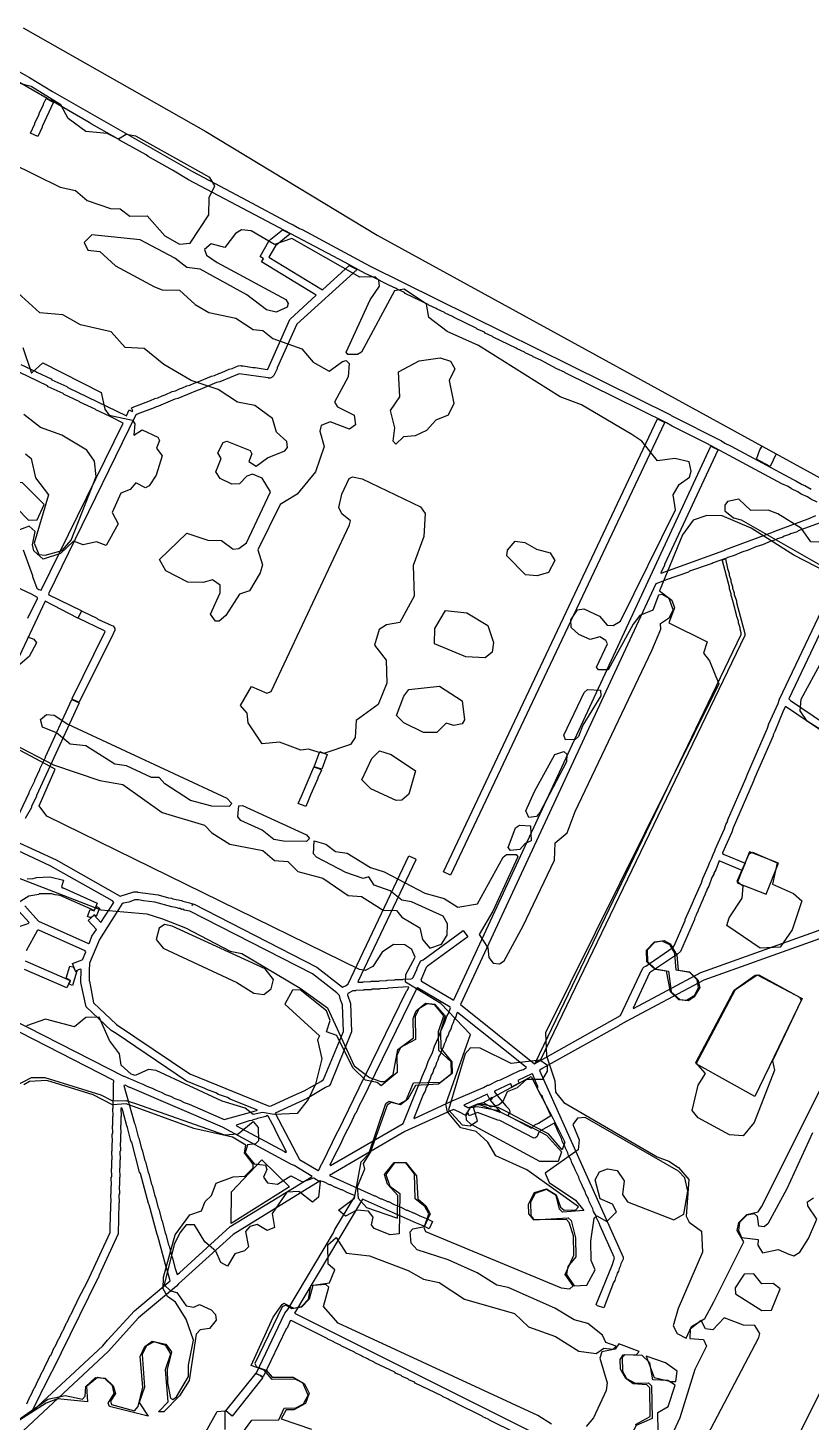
# Model space of a CAD drawing. Extents: x 1764 to 2708, y -3060 to -2272.
# Drawn here: x 2324.9 to 2529, y -2845 to -2481.7 of the extents above; entities that cross this region are included whole.
import ezdxf

# ---------------------------------------------------------------- set-up
doc = ezdxf.new("R2010")
doc.units = 0
for name, color, linetype in [('DOR_DOROZHKA', 8, 'CONTINUOUS'), ('DOR_LESTNICA', 8, 'CONTINUOUS'), ('DOR_PEREHOD', 8, 'CONTINUOUS'), ('DOR_TROPA_GRUNT', 8, 'CONTINUOUS'), ('DOR_TROTUAR', 8, 'CONTINUOUS'), ('GRANICA_UCHASTKA', 8, 'CONTINUOUS'), ('PL_DETSKAYA', 3, 'CONTINUOUS'), ('PL_VORKAUT', 3, 'CONTINUOUS'), ('ZEL_DEREVYA', 94, 'CONTINUOUS'), ('ZEL_TRAVA', 82, 'CONTINUOUS')]:
    doc.layers.add(name, color=color, linetype=linetype)

msp = doc.modelspace()

# ---------------------------------------------------------------- linework, layer by layer
at = {"layer": 'DOR_DOROZHKA'}
for points in [[(2323.082, -2569.409), (2327.024, -2571.225), (2327.228, -2571.421), (2330.967, -2573.141), (2331.171, -2573.337), (2335.113, -2575.153), (2335.317, -2575.348), (2350.584, -2582.722), (2351.352, -2581.205), (2352.061, -2581.59), (2352.258, -2581.486), (2351.943, -2580.792), (2352.139, -2580.588), (2356.903, -2578.784), (2357.992, -2578.26), (2358.788, -2578.043), (2359.877, -2577.519), (2360.672, -2577.302), (2362.555, -2576.461), (2363.351, -2576.243), (2364.44, -2575.72), (2365.236, -2575.502), (2366.325, -2574.978), (2367.121, -2574.761), (2368.21, -2574.237), (2369.006, -2574.02), (2372.774, -2572.438), (2373.569, -2572.221), (2374.659, -2571.697), (2375.454, -2571.479), (2377.337, -2570.638), (2378.133, -2570.421), (2379.718, -2569.686), (2380.418, -2569.671), (2380.52, -2569.769), (2381.02, -2569.758), (2383.531, -2570.204), (2384.131, -2570.191), (2387.244, -2570.724), (2387.442, -2570.62), (2393.166, -2557.69), (2400.032, -2551.338), (2385.837, -2542.64), (2386.32, -2541.829), (2385.407, -2541.249), (2387.721, -2537.197), (2388.21, -2536.686), (2391.26, -2534.319), (2393.182, -2535.278), (2393.184, -2535.378), (2389.449, -2538.46), (2387.711, -2541.399), (2401.702, -2549.901), (2408.669, -2543.548), (2410.692, -2544.604), (2394.992, -2558.851), (2389.836, -2570.268), (2389.84, -2570.468), (2388.979, -2572.288), (2388.588, -2572.696), (2388.092, -2572.907), (2387.592, -2572.918), (2387.49, -2572.82), (2379.963, -2571.782), (2374.906, -2573.893), (2374.111, -2574.11), (2369.847, -2575.903), (2369.051, -2576.12), (2363.994, -2578.23), (2363.199, -2578.448), (2358.935, -2580.241), (2358.139, -2580.458), (2357.844, -2580.665), (2353.378, -2582.362), (2352.984, -2582.671), (2330.277, -2629.185), (2330.381, -2629.383), (2338.775, -2633.504), (2338.877, -2633.602), (2337.918, -2635.523), (2329.418, -2631.105), (2315.929, -2659.711)], [(2323.726, -2617.721), (2326.171, -2624.371), (2326.177, -2624.671), (2327.242, -2627.65), (2327.751, -2628.039), (2328.355, -2628.226), (2349.725, -2584.642), (2346.386, -2582.913), (2342.647, -2581.193), (2342.443, -2580.997), (2338.502, -2579.181), (2338.297, -2578.986), (2334.356, -2577.17), (2334.152, -2576.974), (2330.21, -2575.158), (2330.006, -2574.963), (2305.841, -2563.279)], [(2321.664, -2693.605), (2332.275, -2698.478), (2348.987, -2707.922), (2352.566, -2706.844), (2353.466, -2706.825), (2353.568, -2706.923), (2358.886, -2707.608), (2361.603, -2708.35), (2362.305, -2708.435), (2362.71, -2708.626), (2364.92, -2709.079), (2365.325, -2709.27), (2367.738, -2709.818), (2367.644, -2710.12), (2367.751, -2710.418), (2368.04, -2709.912), (2400.213, -2726.426), (2406.931, -2731.683), (2407.822, -2731.264), (2408.411, -2730.751), (2424.199, -2697.392), (2425.919, -2698.256), (2426.023, -2698.454), (2410.903, -2730.297), (2411.005, -2730.395), (2412.205, -2730.369), (2412.303, -2730.267), (2414.303, -2730.223), (2414.401, -2730.121), (2416.401, -2730.078), (2416.499, -2729.976), (2418.399, -2729.935), (2418.497, -2729.833), (2420.497, -2729.789), (2420.595, -2729.687), (2422.595, -2729.644), (2422.693, -2729.542), (2424.693, -2729.499), (2425.09, -2729.39), (2425.286, -2729.186), (2426.337, -2726.862), (2426.332, -2726.662), (2427.293, -2724.84), (2427.887, -2724.527), (2438.328, -2716.898), (2439.564, -2718.572), (2429.024, -2726.203), (2428.73, -2726.51), (2427.301, -2729.842), (2427.508, -2730.138), (2435.716, -2734.963), (2435.916, -2734.959), (2502.836, -2590.639), (2504.555, -2591.502), (2504.66, -2591.7), (2490.796, -2621.515), (2490.8, -2621.715), (2489.841, -2623.636), (2489.944, -2623.734), (2506.226, -2617.88), (2506.521, -2617.673), (2519.227, -2612.996), (2519.523, -2612.79), (2528.258, -2609.6), (2530.241, -2608.756)], [(2536.544, -2608.72), (2525.625, -2612.758), (2525.33, -2612.965), (2523.64, -2613.501), (2523.345, -2613.708), (2521.953, -2614.138), (2521.657, -2614.345), (2520.266, -2614.775), (2519.97, -2614.981), (2518.281, -2615.518), (2516.298, -2616.361), (2514.609, -2616.898), (2512.626, -2617.741), (2510.937, -2618.278), (2508.954, -2619.121), (2507.265, -2619.658), (2506.969, -2619.865), (2503.493, -2621.04), (2503.197, -2621.247), (2497.338, -2623.274), (2497.042, -2623.481), (2491.183, -2625.508), (2490.887, -2625.715), (2488.504, -2626.567), (2437.645, -2736.222), (2456.888, -2751.615), (2479.328, -2739.024), (2485.165, -2726.691), (2485.458, -2726.385), (2485.954, -2726.174), (2492.953, -2721.32), (2493.344, -2720.912), (2496.202, -2714.246), (2496.197, -2714.046), (2498.107, -2709.803), (2498.483, -2708.694), (2500.392, -2704.451), (2500.768, -2703.342), (2502.202, -2700.209), (2502.578, -2699.101), (2503.058, -2698.19), (2503.435, -2697.081), (2504.011, -2695.968), (2504.007, -2695.768), (2506.392, -2690.414), (2506.768, -2689.305), (2507.249, -2688.394), (2507.245, -2688.194), (2512.012, -2677.286), (2512.388, -2676.177), (2517.631, -2664.157), (2518.007, -2663.049), (2520.393, -2657.694), (2520.769, -2656.586), (2531.775, -2633.436)], [(2324.911, -2635.504), (2327.401, -2630.348), (2327.396, -2630.148), (2325.877, -2629.28), (2319.003, -2626.027)], [(2533.697, -2634.395), (2523.169, -2656.534), (2523.578, -2656.925), (2586.936, -2699.779)], [(2322.134, -2687.591), (2325.294, -2681.02), (2325.29, -2680.82), (2326.727, -2677.887), (2326.723, -2677.687), (2328.064, -2674.957), (2328.06, -2674.757), (2329.497, -2671.824), (2329.493, -2671.624), (2336.374, -2656.668), (2338.293, -2657.527), (2327.209, -2681.679), (2327.213, -2681.879), (2325.872, -2684.609), (2325.876, -2684.809), (2324.239, -2687.746)], [(2582.219, -2699.081), (2522.312, -2658.553), (2521.832, -2659.464), (2519.551, -2665.016), (2519.07, -2665.927), (2519.074, -2666.127), (2514.307, -2677.036), (2513.931, -2678.145), (2508.688, -2690.164), (2508.312, -2691.273), (2505.926, -2696.627), (2505.93, -2696.827), (2506.337, -2697.119), (2511.787, -2699.302), (2511.028, -2701.219), (2505.071, -2698.747), (2504.121, -2701.068), (2503.641, -2701.979), (2503.645, -2702.179), (2503.164, -2703.09), (2502.312, -2705.31), (2501.831, -2706.221), (2501.835, -2706.421), (2501.355, -2707.331), (2501.359, -2707.531), (2500.879, -2708.442), (2500.883, -2708.642), (2500.402, -2709.553), (2500.026, -2710.662), (2499.546, -2711.573), (2499.55, -2711.773), (2499.069, -2712.684), (2499.074, -2712.884), (2498.593, -2713.794), (2498.597, -2713.995), (2494.976, -2722.377), (2494.192, -2723.094), (2486.893, -2727.955), (2482.589, -2737.152), (2482.691, -2737.25), (2500.298, -2727.865), (2547.855, -2710.829)], [(2324.129, -2710.46), (2327.718, -2714.485), (2340.75, -2720.307), (2340.946, -2720.102), (2341.609, -2718.387), (2342.773, -2716.661), (2340.621, -2714.306), (2342.191, -2712.872), (2343.934, -2714.835), (2347.322, -2709.559), (2347.013, -2709.165), (2330.707, -2700.013), (2319.59, -2694.85)], [(2324.778, -2703.443), (2326.276, -2703.31), (2327.171, -2703.091), (2330.67, -2702.915), (2334.189, -2703.74), (2333.728, -2705.55), (2333.832, -2705.748), (2334.132, -2705.742), (2343.024, -2709.752), (2342.165, -2711.671), (2333.376, -2707.759), (2332.071, -2707.587), (2331.065, -2707.309), (2327.864, -2707.378), (2327.767, -2707.48), (2325.175, -2707.936), (2322.412, -2709.697)], [(2320.361, -2716.645), (2325.028, -2715.043), (2325.224, -2714.839), (2322.559, -2711.895)], [(2547.902, -2713.029), (2501.041, -2729.85), (2480.762, -2740.594), (2480.567, -2740.798), (2479.082, -2741.53), (2478.886, -2741.735), (2458.916, -2752.872), (2458.227, -2753.387), (2479.989, -2802.042), (2480, -2802.542), (2479.426, -2803.755), (2479.241, -2804.46), (2478.952, -2804.966), (2478.767, -2805.671), (2478.478, -2806.177), (2478.293, -2806.881), (2478.003, -2807.388), (2477.819, -2808.092), (2477.529, -2808.599), (2474.972, -2815.258), (2473.359, -2814.692), (2472.952, -2814.401), (2477.228, -2803.903), (2477.791, -2802.19), (2474.009, -2793.867), (2473.794, -2793.171), (2473.168, -2791.984), (2472.953, -2791.289), (2472.327, -2790.102), (2472.112, -2789.406), (2471.171, -2787.525), (2470.956, -2786.829), (2470.33, -2785.642), (2470.115, -2784.947), (2469.489, -2783.76), (2469.274, -2783.064), (2468.648, -2781.877), (2468.433, -2781.181), (2467.491, -2779.3), (2467.276, -2778.605), (2466.65, -2777.417), (2466.435, -2776.722), (2465.809, -2775.535), (2465.594, -2774.839), (2464.968, -2773.652), (2464.753, -2772.956), (2464.127, -2771.769), (2463.912, -2771.073), (2462.971, -2769.193), (2462.756, -2768.497), (2462.025, -2767.112), (2458.466, -2769.09), (2457.977, -2769.601), (2457.599, -2770.609), (2457.205, -2770.918), (2456.707, -2771.029), (2447.903, -2766.417), (2447.401, -2766.327), (2442.054, -2764.342), (2439.871, -2765.189), (2439.552, -2764.296), (2439.069, -2765.107), (2437.247, -2764.146), (2435.834, -2763.576), (2423.15, -2769.253), (2403.489, -2780.783), (2415.209, -2786.033), (2415.409, -2786.029), (2416.926, -2786.796), (2417.126, -2786.792), (2418.643, -2787.559), (2418.843, -2787.555), (2420.361, -2788.323), (2422.076, -2788.986), (2423.593, -2789.754), (2423.793, -2789.749), (2425.311, -2790.517), (2425.511, -2790.513), (2427.028, -2791.28), (2428.743, -2791.944), (2430.361, -2792.709), (2429.502, -2794.629), (2427.884, -2793.863), (2426.169, -2793.2), (2412.126, -2786.9), (2394.358, -2816.599), (2461.925, -2850.458)], [(2287.28, -2722.963), (2349.801, -2754.829), (2350.001, -2754.825), (2351.114, -2755.401), (2352.424, -2755.873), (2353.538, -2756.449), (2354.848, -2756.921), (2355.961, -2757.497), (2357.272, -2757.969), (2358.385, -2758.546), (2359.696, -2759.018), (2360.809, -2759.594), (2362.12, -2760.066), (2363.233, -2760.642), (2364.544, -2761.114), (2365.657, -2761.69), (2366.968, -2762.162), (2376.059, -2766.168), (2383.619, -2764.104), (2384.71, -2763.68), (2377.645, -2760.831), (2376.936, -2760.446), (2374.616, -2759.596), (2373.908, -2759.211), (2371.588, -2758.36), (2370.88, -2757.976), (2368.56, -2757.125), (2367.851, -2756.74), (2366.238, -2756.175), (2347.961, -2743.763), (2346.643, -2742.991), (2340.107, -2736.829), (2338.768, -2730.455), (2338.795, -2727.052), (2338.593, -2726.957), (2337.304, -2727.485), (2336.56, -2725.5), (2339.041, -2724.546), (2339.237, -2724.341), (2339.996, -2722.424), (2339.891, -2722.226), (2327.768, -2716.785), (2327.568, -2716.789), (2327.372, -2716.994), (2324.482, -2722.159)], [(2324.238, -2724.765), (2335.955, -2729.915), (2335.096, -2731.835), (2324.088, -2727.07)], [(2324.631, -2840.217), (2325.49, -2838.298), (2325.686, -2838.093), (2326.545, -2836.174), (2326.741, -2835.969), (2327.6, -2834.05), (2327.795, -2833.846), (2328.654, -2831.926), (2328.85, -2831.722), (2329.709, -2829.802), (2329.905, -2829.598), (2330.764, -2827.678), (2330.96, -2827.474), (2331.819, -2825.554), (2332.014, -2825.35), (2332.873, -2823.43), (2333.069, -2823.226), (2333.928, -2821.307), (2334.124, -2821.102), (2334.983, -2819.183), (2335.178, -2818.978), (2336.037, -2817.059), (2336.233, -2816.854), (2337.092, -2814.935), (2337.288, -2814.731), (2338.147, -2812.811), (2340.452, -2808.359), (2346.38, -2795.624), (2346.461, -2790.12), (2346.559, -2790.017), (2346.513, -2787.917), (2346.611, -2787.815), (2346.564, -2785.615), (2346.662, -2785.513), (2346.616, -2783.413), (2346.714, -2783.311), (2346.669, -2781.21), (2346.767, -2781.108), (2346.719, -2778.908), (2346.817, -2778.806), (2346.771, -2776.706), (2346.869, -2776.604), (2346.822, -2774.404), (2346.92, -2774.301), (2346.874, -2772.201), (2346.972, -2772.099), (2346.925, -2769.899), (2347.022, -2769.797), (2346.977, -2767.697), (2347.075, -2767.595), (2347.027, -2765.394), (2347.125, -2765.292), (2347.08, -2763.192), (2347.178, -2763.09), (2347.132, -2760.99), (2347.23, -2760.888), (2347.235, -2756.485), (2347.333, -2756.383), (2347.326, -2756.083), (2347.122, -2755.887), (2305.54, -2734.574)], [(2452.063, -2847.869), (2445.187, -2844.516), (2444.983, -2844.32), (2443.468, -2843.653), (2443.263, -2843.457), (2436.387, -2840.104), (2436.183, -2839.908), (2434.668, -2839.24), (2434.463, -2839.045), (2432.948, -2838.377), (2432.744, -2838.181), (2425.868, -2834.828), (2425.664, -2834.632), (2424.148, -2833.965), (2423.944, -2833.769), (2422.429, -2833.101), (2422.224, -2832.906), (2420.709, -2832.238), (2420.505, -2832.042), (2415.348, -2829.553), (2415.144, -2829.357), (2413.629, -2828.689), (2413.425, -2828.494), (2411.909, -2827.826), (2411.705, -2827.63), (2410.19, -2826.963), (2409.985, -2826.767), (2406.549, -2825.14), (2406.344, -2824.945), (2404.829, -2824.277), (2404.625, -2824.081), (2403.109, -2823.414), (2402.905, -2823.218), (2393.499, -2818.519), (2393.301, -2818.623), (2392.442, -2820.543), (2392.246, -2820.747), (2386.212, -2833.184), (2384.392, -2832.322), (2391.858, -2816.653), (2392.636, -2815.636), (2404.511, -2795.669), (2404.894, -2794.86), (2410.11, -2786.243), (2410.004, -2785.945), (2408.087, -2785.186), (2406.771, -2784.514), (2406.571, -2784.519), (2405.256, -2783.847), (2405.056, -2783.851), (2403.741, -2783.179), (2403.541, -2783.183), (2402.226, -2782.511), (2401.117, -2782.135), (2378.407, -2796.133), (2364.177, -2808.947), (2363.69, -2809.558), (2353.764, -2817.876), (2345.85, -2826.652), (2323.783, -2847.239)]]:
    msp.add_lwpolyline(points, dxfattribs=at)
for points in [[(2435.014, -2702.462), (2433.195, -2701.6), (2488.975, -2583.534), (2490.695, -2584.398), (2490.799, -2584.595)], [(2401.501, -2674.871), (2399.486, -2674.214), (2401.001, -2670.279), (2402.919, -2671.038)], [(2401.947, -2755.703), (2407.179, -2743.184), (2406.93, -2736.286), (2406.402, -2734.996), (2406.076, -2733.803), (2405.461, -2733.116), (2399.05, -2728.152), (2367.081, -2711.833), (2365.675, -2711.564), (2365.27, -2711.372), (2364.97, -2711.379), (2364.566, -2711.187), (2364.266, -2711.194), (2363.861, -2711.003), (2362.455, -2710.733), (2358.027, -2709.528), (2355.018, -2709.193), (2353.711, -2708.921), (2352.811, -2708.94), (2351.222, -2709.475), (2349.728, -2709.807), (2349.433, -2710.014), (2343.629, -2719.244), (2340.961, -2725.405), (2340.982, -2726.405), (2340.884, -2726.507), (2340.86, -2730.009), (2340.962, -2730.107), (2341.985, -2735.788), (2348.009, -2741.361), (2367.097, -2754.255), (2387.791, -2762.713), (2388.289, -2762.602), (2394.133, -2759.874), (2396.909, -2758.714), (2401.257, -2756.219)], [(2400.559, -2779.446), (2400.757, -2779.341), (2401.424, -2777.826), (2401.62, -2777.622), (2405.641, -2769.231), (2405.836, -2769.026), (2412.541, -2755.174), (2412.736, -2754.97), (2423.562, -2732.725), (2423.757, -2732.52), (2424.14, -2731.712), (2424.038, -2731.614), (2418.742, -2731.928), (2418.644, -2732.031), (2416.644, -2732.074), (2416.546, -2732.176), (2414.546, -2732.219), (2414.448, -2732.321), (2412.448, -2732.364), (2412.35, -2732.467), (2410.35, -2732.51), (2410.252, -2732.612), (2409.552, -2732.627), (2408.267, -2733.355), (2408.174, -2733.657), (2409.024, -2735.94), (2409.283, -2743.339), (2403.773, -2756.865), (2403.383, -2757.373), (2402.492, -2757.793), (2397.652, -2760.699), (2389.33, -2764.48), (2395.694, -2776.549)], [(2403.733, -2778.177), (2422.705, -2767.161), (2426.693, -2757.27), (2427.078, -2756.561), (2427.644, -2754.948), (2428.694, -2752.624), (2429.26, -2751.011), (2430.31, -2748.687), (2430.875, -2747.074), (2431.926, -2744.75), (2432.491, -2743.137), (2433.542, -2740.813), (2434.107, -2739.2), (2434.492, -2738.492), (2435.062, -2737.079), (2434.957, -2736.881), (2426.445, -2731.862), (2426.247, -2731.966), (2411.779, -2761.594), (2411.583, -2761.799), (2410.342, -2764.527), (2410.146, -2764.731), (2409, -2767.257), (2407.462, -2770.192), (2406.221, -2772.92), (2404.683, -2775.855), (2403.631, -2778.079)], [(2425.477, -2765.801), (2425.579, -2765.898), (2435.287, -2761.386), (2443.614, -2757.805), (2444.701, -2757.181), (2445.001, -2757.174), (2447.378, -2756.023), (2448.074, -2755.807), (2453.125, -2753.397), (2454.018, -2753.078), (2454.807, -2752.56), (2436.888, -2738.24), (2436.692, -2738.444), (2436.411, -2739.351), (2436.027, -2740.059), (2435.746, -2740.966), (2435.361, -2741.675), (2435.081, -2742.581), (2434.696, -2743.29), (2434.415, -2744.196), (2434.03, -2744.905), (2433.75, -2745.811), (2433.365, -2746.52), (2433.084, -2747.427), (2432.699, -2748.135), (2432.419, -2749.042), (2432.034, -2749.751), (2431.753, -2750.657), (2431.368, -2751.366), (2431.088, -2752.272), (2430.703, -2752.981), (2430.422, -2753.888), (2430.037, -2754.596), (2429.757, -2755.503), (2429.372, -2756.211), (2429.091, -2757.118), (2428.706, -2757.827), (2428.426, -2758.733), (2428.041, -2759.442)], [(2456.151, -2768.44), (2457.032, -2767.52), (2457.923, -2767.101), (2461.182, -2765.129), (2459.187, -2760.77), (2458.972, -2760.074), (2458.765, -2759.779), (2458.565, -2759.783), (2457.626, -2758.002), (2457.822, -2757.798), (2457.816, -2757.498), (2457.505, -2757.004), (2456.449, -2754.426), (2456.244, -2754.23), (2452.581, -2756.01), (2452.896, -2756.704), (2451.015, -2757.645), (2450.802, -2757.049), (2450.598, -2756.853), (2446.537, -2758.742), (2446.541, -2758.942), (2447.163, -2759.929), (2449.421, -2762.582), (2450.238, -2763.365), (2450.447, -2763.76), (2450.458, -2764.26), (2449.975, -2765.071)], [(2398.991, -2780.98), (2394.328, -2778.18), (2393.622, -2777.895), (2375.602, -2768.179), (2351.566, -2757.793), (2351.365, -2757.797), (2350.252, -2757.221), (2349.955, -2757.327), (2352.669, -2767.174), (2352.877, -2767.569), (2353.644, -2770.654), (2353.853, -2771.05), (2354.511, -2773.737), (2354.72, -2774.133), (2355.378, -2776.82), (2355.587, -2777.216), (2356.245, -2779.903), (2356.454, -2780.299), (2357.112, -2782.986), (2357.321, -2783.382), (2357.979, -2786.069), (2358.188, -2786.464), (2358.847, -2789.152), (2359.055, -2789.547), (2359.714, -2792.235), (2359.922, -2792.63), (2360.689, -2795.715), (2360.898, -2796.111), (2361.556, -2798.798), (2361.765, -2799.194), (2362.423, -2801.881), (2362.632, -2802.277), (2363.29, -2804.964), (2363.825, -2806.553), (2364.416, -2806.14), (2377.662, -2794.048)], [(2448.053, -2764.112), (2445.385, -2761.068), (2445.975, -2760.555), (2445.772, -2760.459), (2445.179, -2760.772), (2444.553, -2759.585), (2438.511, -2762.417), (2439.524, -2762.996), (2439.924, -2762.987), (2441.709, -2762.248), (2442.609, -2762.229), (2447.855, -2764.216)], [(2326.27, -2841.983), (2344.417, -2825.182), (2345.685, -2823.654), (2352.723, -2815.998), (2361.959, -2808.194), (2361.084, -2804.711), (2360.875, -2804.316), (2358.806, -2796.556), (2358.598, -2796.161), (2356.529, -2788.401), (2356.32, -2788.006), (2354.252, -2780.246), (2354.043, -2779.851), (2351.975, -2772.091), (2351.766, -2771.695), (2350.89, -2768.213), (2350.682, -2767.817), (2349.697, -2763.936), (2349.38, -2763.143), (2349.182, -2763.247), (2349.227, -2765.347), (2349.13, -2765.449), (2349.177, -2767.649), (2349.079, -2767.751), (2349.125, -2769.852), (2349.027, -2769.954), (2349.074, -2772.154), (2348.976, -2772.256), (2349.022, -2774.356), (2348.924, -2774.458), (2348.972, -2776.658), (2348.874, -2776.761), (2348.919, -2778.861), (2348.821, -2778.963), (2348.869, -2781.163), (2348.771, -2781.265), (2348.816, -2783.365), (2348.718, -2783.467), (2348.764, -2785.568), (2348.666, -2785.67), (2348.714, -2787.87), (2348.616, -2787.972), (2348.489, -2795.979), (2343.422, -2806.894), (2343.33, -2807.296), (2343.135, -2807.501), (2331.155, -2831.872), (2330.959, -2832.076), (2328.95, -2836.322), (2328.754, -2836.526), (2327.799, -2838.648), (2326.166, -2841.785)], [(2392.35, -2774.621), (2389.325, -2768.883), (2389.32, -2768.683), (2387.547, -2765.319), (2387.342, -2765.124), (2386.947, -2765.332), (2384.757, -2765.88), (2384.362, -2766.089), (2383.664, -2766.204), (2383.268, -2766.412), (2382.57, -2766.528), (2379.192, -2767.601), (2379.296, -2767.799), (2391.748, -2774.534), (2392.152, -2774.725)]]:
    msp.add_lwpolyline(points, close=True, dxfattribs=at)
at = {"layer": 'DOR_LESTNICA'}
for points in [[(2325.582, -2509.124), (2326.73, -2506.698), (2326.726, -2506.498), (2327.876, -2504.172), (2327.872, -2503.972), (2329.022, -2501.646), (2329.018, -2501.446), (2329.688, -2500.031), (2331.509, -2500.992), (2331.514, -2501.192), (2328.645, -2507.357), (2328.65, -2507.557), (2327.501, -2509.983)], [(2336.574, -2656.664), (2336.469, -2656.466), (2345.096, -2638.97), (2344.892, -2638.775), (2338.018, -2635.521), (2338.879, -2633.702), (2339.079, -2633.697), (2342.92, -2635.515), (2343.125, -2635.711), (2346.764, -2637.433), (2347.166, -2637.525), (2347.581, -2638.216), (2347.59, -2638.616), (2346.635, -2640.738), (2345.576, -2642.662), (2338.291, -2657.427)], [(2396.702, -2684.279), (2395.997, -2684.095), (2395.391, -2683.808), (2396.25, -2681.888), (2399.388, -2674.316), (2399.588, -2674.312), (2400.999, -2674.782), (2401.405, -2675.073), (2400.448, -2677.095), (2400.453, -2677.295), (2398.639, -2681.336), (2397.786, -2683.556), (2397.308, -2684.567)], [(2340.497, -2713.208), (2341.158, -2711.393), (2342.167, -2711.771), (2342.645, -2710.761), (2342.945, -2710.754), (2343.552, -2711.041), (2342.699, -2713.261), (2342.188, -2712.772), (2341.403, -2713.489), (2341.103, -2713.495)], [(2336.583, -2731.202), (2335.677, -2730.922), (2336.055, -2729.913), (2334.942, -2729.337), (2335.875, -2726.215), (2336.68, -2726.398), (2336.884, -2726.593), (2337.306, -2727.585), (2337.704, -2727.476)], [(2376.499, -2842.098), (2384.39, -2832.222), (2384.292, -2832.325), (2385.505, -2832.899), (2386.116, -2833.386), (2378.129, -2843.464)]]:
    msp.add_lwpolyline(points, close=True, dxfattribs=at)
at = {"layer": 'DOR_PEREHOD'}
msp.add_lwpolyline([(2518.36, -2596.006), (2514.716, -2594.084), (2515.664, -2591.662), (2516.243, -2590.649), (2519.888, -2592.671)], close=True, dxfattribs=at)
at = {"layer": 'DOR_TROPA_GRUNT'}
msp.add_lwpolyline([(2457.182, -2751.308), (2510.801, -2639.792), (2510.79, -2639.292), (2510.471, -2638.399), (2510.462, -2637.999), (2510.034, -2636.707), (2510.026, -2636.307), (2509.598, -2635.016), (2509.589, -2634.616), (2509.161, -2633.324), (2509.152, -2632.924), (2508.724, -2631.633), (2508.715, -2631.233), (2508.179, -2629.544), (2508.17, -2629.144), (2507.742, -2627.852), (2507.733, -2627.452), (2505.884, -2620.588), (2505.878, -2620.288), (2506.673, -2620.071), (2507.227, -2622.56), (2507.655, -2623.852), (2507.664, -2624.252), (2508.092, -2625.543), (2508.101, -2625.943), (2508.529, -2627.235), (2508.538, -2627.635), (2508.966, -2628.926), (2508.974, -2629.326), (2509.511, -2631.016), (2509.52, -2631.416), (2511.695, -2639.473), (2511.706, -2639.973), (2458.467, -2750.58)], close=True, dxfattribs=at)
at = {"layer": 'DOR_TROTUAR'}
for points in [[(2530.566, -2605.247), (2528.948, -2604.482), (2528.035, -2603.901), (2526.418, -2603.136), (2525.505, -2602.555), (2523.887, -2601.79), (2522.974, -2601.209), (2521.357, -2600.444), (2501.82, -2589.96), (2492.818, -2585.452), (2491.299, -2584.585), (2464.903, -2571.548), (2464.698, -2571.352), (2462.779, -2570.493), (2458.529, -2568.284), (2456.609, -2567.425), (2456.405, -2567.229), (2454.485, -2566.37), (2454.281, -2566.174), (2452.361, -2565.315), (2452.157, -2565.12), (2446.192, -2562.247), (2445.988, -2562.051), (2444.068, -2561.192), (2443.864, -2560.997), (2441.944, -2560.138), (2441.74, -2559.942), (2435.775, -2557.069), (2435.57, -2556.874), (2433.651, -2556.015), (2433.447, -2555.819), (2431.527, -2554.96), (2431.323, -2554.764), (2429.403, -2553.905), (2429.199, -2553.71), (2423.234, -2550.837), (2423.029, -2550.641), (2421.11, -2549.782), (2420.905, -2549.587), (2418.986, -2548.728), (2414.736, -2546.518), (2412.816, -2545.659), (2407.551, -2542.771), (2366.765, -2521.241), (2362.609, -2518.729), (2356.228, -2515.165), (2355.72, -2514.776), (2348.833, -2510.923), (2348.324, -2510.534), (2341.437, -2506.68), (2340.929, -2506.291), (2331.001, -2500.602), (2330.496, -2500.413), (2329.988, -2500.024), (2306.384, -2486.527)], [(2316.962, -2489.9), (2325.369, -2494.621), (2331.349, -2498.194), (2367.82, -2519.117), (2382.089, -2526.613), (2393.124, -2532.578), (2394.032, -2532.958), (2395.654, -2533.924), (2396.36, -2534.209), (2414.075, -2543.731), (2492.354, -2582.461), (2492.558, -2582.656), (2505.608, -2589.278), (2506.521, -2589.859), (2508.138, -2590.624), (2524.336, -2599.379), (2525.042, -2599.664), (2526.664, -2600.629), (2527.37, -2600.914), (2528.992, -2601.88)]]:
    msp.add_lwpolyline(points, dxfattribs=at)
at = {"layer": 'GRANICA_UCHASTKA'}
msp.add_lwpolyline([(2323.688, -2481.651), (2371.295, -2508.637), (2415.903, -2535.687), (2541.455, -2604.512), (2624.508, -2651.243), (2639.214, -2660.43), (2673.094, -2677.207), (2708.028, -2696.463), (2707.168, -2702.985), (2704.82, -2710.039), (2689.478, -2740.886), (2635.668, -2843.602), (2588.653, -2936.666), (2535.342, -3039.371), (2525.363, -3040.587), (2519.406, -3042.717), (2501.132, -3053.617), (2494.675, -3055.757), (2486.772, -3060.431), (2386.664, -3011.567), (2312.904, -2978.142)], dxfattribs=at)
at = {"layer": 'PL_DETSKAYA'}
for points in [[(2509.312, -2732.26), (2514.895, -2728.438), (2526.66, -2734.6), (2514.32, -2760.136), (2499.027, -2751.627)], [(2456.072, -2754.934), (2458.089, -2758.874), (2461.745, -2766.009), (2464.84, -2772.053), (2464.13, -2774.035), (2460.557, -2769.906), (2457.666, -2768.393), (2449.396, -2764.022), (2447.437, -2762.999), (2442.852, -2762.133), (2446.139, -2760.35), (2451.993, -2757.163)], [(2442.052, -2762.746), (2447.091, -2763.756), (2449, -2764.702), (2457.232, -2768.794), (2460.079, -2770.207), (2463.966, -2774.536), (2463.054, -2777.097), (2458.313, -2777.122), (2440.367, -2767.389), (2439.177, -2766.321), (2439.132, -2764.774), (2439.516, -2764.172), (2440.239, -2763.025)], [(2385.867, -2776.636), (2393.049, -2783.691), (2377.873, -2793.24), (2377.982, -2784.979)]]:
    msp.add_lwpolyline(points, close=True, dxfattribs=at)
at = {"layer": 'PL_VORKAUT'}
msp.add_lwpolyline([(2512.951, -2696.408), (2511.397, -2700.295), (2509.744, -2704.449), (2517.251, -2707.428), (2520.458, -2699.388)], close=True, dxfattribs=at)
at = {"layer": 'ZEL_DEREVYA'}
for points in [[(2320.698, -2516.9), (2333.339, -2523.13), (2337.361, -2524.044), (2340.419, -2526.646), (2346.466, -2528.683), (2348.97, -2528.796), (2351.513, -2530.742), (2356.014, -2530.644), (2360.629, -2535.881), (2364.428, -2538.05), (2367.173, -2537.741), (2372.1, -2530.38), (2372.169, -2525.876), (2373.604, -2522.844), (2372.306, -2520.621), (2353.063, -2509.864), (2350.552, -2509.418), (2348.577, -2510.628), (2345.545, -2509.193), (2340.03, -2508.645), (2335.455, -2505.284), (2333.502, -2501.699), (2325.77, -2496.947), (2322.752, -2496.178)], [(2320.965, -2668.14), (2331.591, -2673.747), (2343.686, -2677.821), (2349.711, -2678.858), (2359.874, -2686.142), (2370.95, -2689.405), (2372.87, -2691.448), (2377.562, -2694.431), (2386.102, -2696.081), (2389.16, -2698.683), (2392.667, -2698.941), (2395.225, -2701.554), (2401.765, -2703.247), (2408.366, -2707.773), (2411.874, -2708.031), (2417.453, -2711.579), (2420.957, -2711.67), (2422.37, -2713.39), (2427.057, -2716.166), (2427.708, -2719.278), (2429.674, -2721.487), (2432.652, -2720.422), (2434.187, -2718.138), (2434.289, -2715.134), (2433.12, -2713.158), (2424.91, -2709.417), (2422.399, -2708.971), (2419.345, -2706.535), (2415.186, -2705.041), (2413.765, -2702.946), (2412.273, -2703.353), (2407.737, -2701.784), (2400.146, -2697.779), (2399.376, -2696.878), (2399.553, -2693.498), (2402.574, -2694.391), (2405.118, -2696.337), (2408.129, -2696.773), (2414.211, -2700.435), (2417.737, -2701.568), (2428.364, -2707.174), (2433.396, -2708.566), (2436.947, -2710.824), (2442.056, -2709.963), (2448.756, -2697.812), (2449.656, -2697.043), (2452.159, -2697.114), (2452.589, -2697.73), (2446.058, -2711.878), (2442.521, -2717.958), (2444.763, -2721.411), (2444.984, -2723.908), (2446.141, -2725.383), (2447.772, -2725.598), (2449.006, -2724.821), (2453.978, -2715.709), (2462.111, -2698.524), (2462.347, -2694.017), (2465.46, -2691.448), (2467.508, -2685.901), (2487.446, -2643.949), (2489.827, -2638.394), (2489.753, -2636.895), (2492.096, -2635.344), (2493.053, -2633.322), (2491.988, -2630.343), (2490.214, -2629.298), (2489.218, -2629.486), (2487.719, -2633.437), (2484.329, -2634.761), (2482.628, -2637.049), (2476.131, -2648.946), (2473.631, -2649), (2473.032, -2648.262), (2475.902, -2642.197), (2475.466, -2641.331), (2473.944, -2640.322), (2471.458, -2641.042), (2468.429, -2639.774), (2466.471, -2637.898), (2466.428, -2635.898), (2468.166, -2633.36), (2469.785, -2633.074), (2473.829, -2634.988), (2475.879, -2637.278), (2477.383, -2637.413), (2479.359, -2636.244), (2493.658, -2607.295), (2493.071, -2603.306), (2494.598, -2600.647), (2497.308, -2598.712), (2497.775, -2597.201), (2497.221, -2594.712), (2493.451, -2593.876), (2488.962, -2594.473), (2484.849, -2589.351), (2482.31, -2587.613), (2469.136, -2579.894), (2463.589, -2577.846), (2442.289, -2564.466), (2434.206, -2560.805), (2429.375, -2557.157), (2428.799, -2553.668), (2422.96, -2549.709), (2420.47, -2550.221), (2411.81, -2566.166), (2410.823, -2566.813), (2408.321, -2566.742), (2407.89, -2566.126), (2414.099, -2552.485), (2416.524, -2548.931), (2416.324, -2547.434), (2415.388, -2546.537), (2411.388, -2546.624), (2393.66, -2536.501), (2389.192, -2538.099), (2383.112, -2534.561), (2380.605, -2534.282), (2379, -2535.234), (2376.202, -2538.879), (2372.68, -2537.955), (2370.961, -2539.41), (2371.493, -2540.899), (2374.285, -2542.756), (2392.129, -2552.459), (2392.775, -2553.446), (2392.464, -2554.453), (2389.574, -2555.766), (2387.059, -2555.153), (2381.972, -2551.261), (2369.821, -2544.52), (2366.31, -2544.096), (2363.255, -2541.661), (2354.147, -2536.855), (2341.614, -2535.625), (2339.572, -2537.587), (2340.573, -2539.566), (2343.707, -2539.915), (2347.79, -2543.662), (2357.913, -2549.113), (2359.932, -2549.903), (2364.435, -2549.973), (2368.519, -2553.72), (2372.066, -2555.811), (2379.102, -2557.326), (2383.667, -2560.229), (2386.174, -2560.509), (2388.721, -2562.622), (2396.283, -2565.293), (2399.236, -2568.814), (2403.413, -2571.142), (2406.859, -2568.566), (2407.856, -2568.378), (2408.622, -2569.112), (2408.364, -2572.619), (2404.838, -2579.199), (2405.615, -2580.433), (2409.914, -2582.591), (2410.301, -2585.084), (2408.741, -2586.202), (2403.698, -2584.309), (2401.301, -2585.278), (2401, -2586.786), (2402.086, -2590.764), (2399.893, -2597.315), (2395.1, -2603.172), (2390.657, -2605.894), (2384.824, -2617.651), (2386.078, -2621.626), (2385.454, -2623.641), (2382.637, -2628.329), (2380.031, -2629.261), (2376.525, -2634.839), (2374.805, -2636.294), (2373.805, -2636.316), (2372.514, -2634.426), (2375.061, -2628.868), (2375.018, -2626.868), (2373.071, -2625.492), (2370.585, -2626.213), (2366.581, -2626.133), (2360.889, -2623.171), (2359.199, -2620.206), (2366.304, -2613.299), (2371.848, -2615.18), (2375.351, -2615.271), (2378.402, -2617.54), (2379.898, -2617.341), (2381.867, -2615.839), (2388.167, -2602.571), (2386.005, -2598.991), (2383.481, -2597.92), (2381.992, -2598.452), (2380.035, -2600.496), (2378.035, -2600.539), (2375.002, -2599.104), (2373.881, -2597.377), (2375.305, -2593.844), (2374.439, -2592.362), (2375.799, -2589.706), (2376.793, -2589.393), (2382.848, -2591.805), (2383.284, -2592.671), (2382.494, -2594.689), (2384.438, -2595.898), (2387.391, -2593.666), (2391.855, -2591.902), (2392.586, -2590.97), (2392.386, -2589.473), (2389.666, -2587.031), (2388.671, -2583.425), (2384.096, -2580.064), (2379.574, -2579.161), (2374.501, -2575.936), (2367.447, -2573.587), (2360.353, -2569.404), (2355.259, -2565.179), (2350.252, -2564.954), (2346.661, -2560.862), (2338.618, -2559.035), (2334.06, -2556.465), (2328.045, -2555.928), (2320.39, -2548.923)], [(2323.654, -2564.945), (2325.883, -2571.65), (2328.826, -2568.918), (2344.001, -2576.636), (2345.012, -2580.992), (2346.13, -2582.593), (2352.162, -2583.922), (2352.765, -2584.826), (2352.497, -2587.834), (2354.716, -2586.368), (2358.761, -2588.324), (2359.196, -2589.19), (2358.406, -2591.208), (2359.949, -2593.176), (2358.391, -2598.212), (2356.533, -2601.003), (2355.544, -2601.525), (2353.015, -2600.246), (2351.552, -2601.986), (2349.154, -2602.914), (2346.929, -2607.964), (2348.494, -2610.932), (2345.364, -2616.586), (2342.842, -2615.64), (2339.357, -2616.382), (2336.835, -2615.436), (2333.403, -2618.679), (2328.932, -2620.109), (2326.466, -2617.912), (2326.1, -2616.419), (2326.858, -2612.9), (2325.244, -2611.518), (2319.787, -2613.637)], [(2324.867, -2640.374), (2326.505, -2640.923), (2327.151, -2641.909), (2325.227, -2645.453), (2321.136, -2649.043)], [(2381.361, -2847.096), (2383.307, -2844.553), (2390.307, -2844.401), (2391.743, -2841.369), (2394.743, -2841.304), (2396.721, -2840.261), (2397.923, -2837.983), (2396.602, -2834.76), (2394.581, -2833.803), (2388.58, -2833.933), (2386.526, -2831.476), (2383.124, -2830.299), (2388.813, -2817.67), (2391.159, -2814.367), (2391.652, -2814.023), (2394.181, -2815.302), (2396.174, -2814.926), (2398.049, -2812.968), (2398.682, -2809.452), (2403.544, -2808.722), (2404.888, -2805.316), (2403.188, -2803.852), (2403.08, -2798.852), (2405.289, -2796.886), (2407.879, -2800.999), (2413.898, -2801.703), (2423.985, -2805.487), (2428.035, -2807.734), (2432.057, -2808.648), (2438.655, -2813.007), (2451.742, -2816.727), (2455.318, -2820.151), (2462.376, -2822.667), (2468.462, -2826.538), (2472.977, -2827.107), (2474.948, -2825.73), (2477.456, -2826.01), (2478.19, -2825.243), (2475.543, -2824.3), (2474.625, -2822.319), (2470.808, -2819.316), (2467.286, -2818.392), (2462.217, -2815.333), (2450.094, -2809.925), (2447.08, -2809.324), (2442.007, -2806.098), (2434.431, -2802.76), (2426.369, -2800.099), (2424.748, -2798.383), (2424.517, -2795.387), (2425.251, -2794.621), (2428.24, -2794.056), (2429.42, -2790.779), (2428.377, -2788.8), (2425.833, -2786.854), (2425.693, -2780.354), (2423.38, -2777.485), (2420.379, -2777.55), (2418.192, -2780.516), (2419.257, -2783.494), (2421.801, -2785.44), (2421.652, -2795.949), (2419.283, -2796.25), (2415.12, -2794.589), (2414.473, -2793.603), (2414.93, -2791.592), (2413.645, -2790.036), (2410.638, -2789.767), (2407.67, -2791.332), (2405.886, -2789.786), (2409.988, -2786.696), (2411.783, -2777.152), (2413.74, -2775.109), (2418.168, -2762.007), (2419.03, -2761.404), (2421.548, -2762.184), (2423.527, -2761.14), (2425.43, -2756.597), (2432.43, -2756.446), (2435.298, -2754.132), (2435.233, -2751.132), (2432.002, -2748.201), (2431.894, -2743.2), (2433.307, -2739.168), (2430.994, -2736.299), (2428.987, -2736.009), (2426.764, -2737.308), (2425.807, -2739.33), (2425.936, -2745.33), (2421.979, -2747.417), (2421.023, -2749.438), (2421.12, -2753.939), (2416.943, -2757.406), (2415.922, -2756.469), (2412.907, -2755.867), (2409.587, -2752.687), (2405.403, -2744.273), (2402.756, -2743.33), (2403.65, -2740.309), (2402.762, -2737.827), (2395.891, -2732.389), (2393.891, -2732.432), (2391.885, -2736.061), (2400.903, -2744.37), (2400.424, -2745.381), (2401.532, -2750.36), (2399.839, -2756.9), (2397.926, -2760.943), (2395.086, -2764.59), (2389.09, -2764.886), (2386.075, -2764.284), (2383.586, -2764.838), (2381.549, -2763.215), (2375.506, -2761.344), (2358.325, -2753.378), (2356.318, -2753.088), (2352.85, -2754.663), (2351.843, -2754.352), (2349.207, -2751.991), (2348.809, -2748.998), (2346.233, -2745.551), (2343.518, -2739.524), (2340.018, -2739.599), (2337.068, -2741.997), (2329.521, -2739.993), (2324.557, -2741.768)], [(2321.395, -2757.511), (2325.848, -2755.247), (2329.348, -2755.171), (2343.954, -2759.691), (2346.99, -2761.293), (2350.49, -2761.218), (2353.008, -2761.997), (2376.197, -2770.167), (2379.693, -2769.925), (2383.625, -2766.672), (2384.91, -2768.228), (2384.985, -2771.728), (2384.251, -2772.494), (2382.132, -2772.79), (2381.55, -2774.804), (2383.863, -2777.672), (2386.873, -2778.066), (2387.147, -2779.185), (2386.357, -2781.204), (2387.348, -2782.683), (2389.982, -2783.043), (2393.435, -2780.8), (2396.472, -2782.402), (2399.45, -2781.338), (2401.057, -2782.387), (2400.643, -2786.398), (2399.087, -2787.682), (2395.526, -2784.924), (2392.402, -2785.075), (2388.563, -2790.661), (2389.224, -2794.273), (2387.241, -2795.108), (2384.705, -2793.496), (2382.716, -2794.039), (2381.659, -2795.312), (2382.413, -2799.298), (2381.353, -2800.405), (2378.867, -2801.126), (2376.935, -2804.336), (2375.165, -2803.457), (2373.934, -2800.482), (2371.046, -2798.043), (2368.324, -2793.599), (2366.197, -2793.562), (2364.492, -2795.683), (2363.056, -2798.716), (2360.45, -2809.278), (2362.068, -2810.827), (2363.702, -2811.208), (2366.154, -2814.741), (2368.161, -2815.031), (2369.647, -2814.332), (2372.68, -2815.767), (2373.79, -2816.994), (2373.989, -2818.49), (2372.284, -2820.611), (2369.791, -2820.999), (2368.731, -2822.106), (2366.99, -2834.149), (2364.41, -2838.207), (2360.371, -2842.297), (2358.996, -2842.326), (2361.442, -2839.772), (2360.759, -2831.283), (2362.172, -2827.25), (2360.874, -2825.027), (2357.852, -2824.092), (2355.873, -2825.135), (2354.672, -2827.412), (2355.355, -2835.902), (2353.942, -2839.934), (2356.27, -2843.511), (2346.21, -2840.977), (2345.816, -2840.11), (2347.387, -2837.575), (2347.011, -2835.582), (2345.053, -2833.706), (2343.045, -2833.416), (2340.177, -2835.729), (2340.43, -2839.726), (2332.66, -2838.977), (2329.681, -2840.042), (2317.591, -2847.723)], [(2529.348, -2769.61), (2522.661, -2784.262), (2517.689, -2793.374), (2516.788, -2794.144), (2515.408, -2793.923), (2514.979, -2791.431), (2514.212, -2790.697), (2512.219, -2791.074), (2510.344, -2793.032), (2510.054, -2795.04), (2510.845, -2796.898), (2515.233, -2797.429), (2515.141, -2798.932), (2516.309, -2800.908), (2520.418, -2800.068), (2523.195, -2801.259), (2524.454, -2801.649), (2526.06, -2800.697), (2528.276, -2797.147), (2530.501, -2792.096), (2528.092, -2788.647), (2528.07, -2787.647), (2529.63, -2786.529)], [(2367.912, -2853.64), (2374.252, -2842.247), (2376.25, -2842.079), (2376.272, -2846.956)]]:
    msp.add_lwpolyline(points, dxfattribs=at)
for points in [[(2420.832, -2590.109), (2420.065, -2589.375), (2420.49, -2585.864), (2419.393, -2581.386), (2421.817, -2577.831), (2421.51, -2571.335), (2426.868, -2568.467), (2432.353, -2567.682), (2434.998, -2568.542), (2436.167, -2570.518), (2434.731, -2573.55), (2435.861, -2579.529), (2434.426, -2582.562), (2431.203, -2583.882), (2428.76, -2586.603), (2425.789, -2588.001), (2422.792, -2588.232)], [(2325.085, -2609.937), (2327.335, -2609.889), (2329.207, -2605.846), (2323.499, -2600.216), (2320.992, -2599.937), (2316.641, -2603.116), (2316.007, -2604.63), (2316.618, -2605.868), (2322.143, -2606.916)], [(2400.556, -2670.422), (2398.037, -2669.643), (2396.041, -2669.853), (2390.494, -2667.805), (2386.001, -2668.236), (2382.297, -2662.729), (2382.076, -2660.233), (2380.366, -2658.269), (2383.176, -2653.289), (2387.216, -2655.036), (2388.291, -2654.596), (2408.696, -2611.132), (2409.008, -2610.125), (2406.717, -2608.298), (2405.932, -2606.69), (2406.69, -2603.171), (2408.645, -2599.127), (2409.511, -2598.691), (2412.022, -2599.137), (2427.189, -2606.48), (2428.476, -2608.203), (2428.106, -2614.215), (2425.268, -2621.78), (2425.608, -2629.777), (2421.837, -2636.612), (2418.347, -2637.187), (2416.457, -2638.479), (2415.21, -2642.508), (2418.297, -2646.443), (2418.427, -2652.444), (2416.212, -2657.994), (2410.465, -2662.121), (2410.229, -2666.628), (2409.016, -2668.405), (2402.063, -2670.723)], [(2534.486, -2623.422), (2536.12, -2623.804), (2537.839, -2622.349), (2538.108, -2619.342), (2535.983, -2617.47), (2531.943, -2615.723), (2528.939, -2615.621), (2526.487, -2612.089), (2520.277, -2608.304), (2517.755, -2607.358), (2513.255, -2607.456), (2510.19, -2604.52), (2507.2, -2605.085), (2506.47, -2606.018), (2506.503, -2607.518), (2508.794, -2609.386), (2510.805, -2609.843)], [(2454.586, -2624.231), (2449.726, -2619.25), (2449.86, -2617.747), (2451.895, -2615.452), (2454.403, -2615.731), (2457.442, -2617.499), (2460.964, -2618.424), (2462.259, -2620.48), (2460.576, -2623.602), (2457.594, -2624.5)], [(2439.039, -2645.578), (2430.878, -2642.169), (2430.958, -2638.166), (2433.776, -2633.519), (2439.291, -2634.067), (2444.781, -2637.367), (2446.212, -2641.838), (2445.933, -2644.345), (2444.047, -2645.804)], [(2427.96, -2665.328), (2422.902, -2662.769), (2420.944, -2660.894), (2422.836, -2655.85), (2424.215, -2654.07), (2432.201, -2653.23), (2438.036, -2657.023), (2438.644, -2662.012), (2438.04, -2663.026), (2435.924, -2663.488), (2433.91, -2662.865), (2431.46, -2665.252)], [(2465.02, -2667.195), (2464.576, -2665.954), (2469.838, -2654.835), (2470.739, -2654.065), (2474.12, -2654.242), (2474.194, -2655.741), (2469.522, -2663.346), (2468.42, -2666.371), (2467.52, -2667.141)], [(2372.846, -2684.528), (2367.309, -2682.98), (2360.589, -2678.706), (2359.176, -2676.986), (2357.176, -2677.029), (2350.607, -2674.003), (2347.596, -2673.568), (2339.987, -2668.729), (2335.976, -2668.316), (2332.411, -2665.391), (2328.752, -2663.886), (2328.25, -2661.896), (2329.807, -2660.612), (2331.81, -2660.735), (2335.365, -2663.16), (2376.803, -2682.442), (2378.083, -2683.831), (2377.35, -2684.598)], [(2420.838, -2682.991), (2414.269, -2679.965), (2411.966, -2677.596), (2414.514, -2672.038), (2416.556, -2670.077), (2419.578, -2671.012), (2425.924, -2675.294), (2424.22, -2681.334), (2422.338, -2682.958)], [(2455.451, -2687.412), (2454.663, -2685.678), (2456.889, -2680.628), (2462.184, -2671.008), (2464.584, -2670.206), (2465.351, -2670.94), (2465.227, -2672.944), (2458.341, -2686.099), (2457.448, -2687.202)], [(2391.552, -2693.629), (2389.041, -2693.183), (2385.987, -2690.748), (2380.429, -2688.2), (2379.659, -2687.299), (2379.847, -2684.419), (2380.846, -2684.355), (2397.52, -2691.999), (2398.29, -2692.9), (2397.556, -2693.666)], [(2450.635, -2696.021), (2450.035, -2695.283), (2452.008, -2690.113), (2452.994, -2689.467), (2455.875, -2689.654), (2456.084, -2693.527), (2454.472, -2694.187), (2453.131, -2695.8)], [(2383.778, -2733.234), (2386.412, -2733.594), (2388.299, -2732.136), (2388.911, -2729.621), (2386.768, -2726.916), (2362.515, -2715.768), (2360.504, -2715.311), (2359.107, -2716.258), (2358.338, -2719.276), (2360.137, -2721.489), (2379.34, -2730.412)], [(2494.746, -2734.839), (2496.501, -2735.051), (2498.725, -2733.752), (2499.681, -2731.73), (2499.305, -2729.737), (2497.347, -2727.862), (2493.831, -2727.229), (2493.487, -2722.86), (2492.188, -2720.636), (2490.166, -2719.68), (2488.173, -2720.056), (2486.298, -2722.014), (2486.363, -2725.015), (2488.321, -2726.89), (2491.836, -2727.523), (2492.536, -2732.885)], [(2438.048, -2767.58), (2440.179, -2767.784), (2442.069, -2766.493), (2440.993, -2763.014), (2442.057, -2762.074), (2443.549, -2761.708), (2445.575, -2762.832), (2447.564, -2762.289), (2448.794, -2761.345), (2449.865, -2758.82), (2452.471, -2757.847), (2454.924, -2755.626), (2459.051, -2755.62), (2460.3, -2753.592), (2460.267, -2752.092), (2458.32, -2750.717), (2450.834, -2751.546), (2442.743, -2747.552), (2440.24, -2747.439), (2438.857, -2749.053), (2434.503, -2763.655)], [(2467.218, -2809.472), (2470.592, -2809.316), (2472.757, -2805.35), (2471.703, -2802.872), (2471.595, -2797.872), (2472.465, -2791.85), (2473.203, -2791.25), (2475.735, -2792.696), (2478.267, -2790.223), (2477.265, -2788.244), (2474.024, -2786.813), (2472.749, -2781.838), (2473.831, -2779.814), (2475.94, -2779.018), (2478.451, -2779.464), (2480.261, -2782.176), (2479.836, -2785.687), (2481.128, -2787.577), (2493.236, -2792.318), (2495.789, -2790.845), (2496.826, -2784.82), (2496.084, -2781.334), (2494.463, -2779.618), (2470.148, -2765.636), (2468.152, -2765.846), (2466.936, -2767.456), (2468.522, -2771.424), (2468.329, -2774.055), (2459.705, -2780.119), (2460.76, -2782.598), (2467.613, -2787.202), (2469.797, -2789.906), (2464.177, -2790.278), (2463.411, -2789.544), (2462.583, -2785.935), (2460.047, -2784.364), (2457.069, -2785.429), (2455.867, -2787.706), (2455.943, -2791.206), (2456.717, -2792.315), (2465.71, -2791.745), (2466.476, -2792.479), (2467.573, -2796.958), (2467.681, -2801.958), (2465.568, -2804.505), (2465.278, -2806.512)], [(2516.133, -2815.919), (2518.633, -2815.865), (2520.89, -2810.314), (2519.109, -2808.935), (2516.109, -2808.999), (2514.051, -2806.376), (2511.551, -2806.43), (2509.211, -2810.066), (2509.244, -2811.566)], [(2493.979, -2861.421), (2495.735, -2861.634), (2497.78, -2859.838), (2499.161, -2854.306), (2501.075, -2850.262), (2515.326, -2822.94), (2515.638, -2821.933), (2514.343, -2819.877), (2511.339, -2819.775), (2506.295, -2817.883), (2503.36, -2820.948), (2501.479, -2820.738), (2500.306, -2818.512), (2497.438, -2820.825), (2497.406, -2823.202), (2500.914, -2823.502), (2501.702, -2825.236), (2498.665, -2831.304), (2494.768, -2843.895), (2491.741, -2850.464), (2491.425, -2858.975)], [(2484.773, -2852.115), (2486.529, -2852.328), (2488.252, -2851.04), (2489.176, -2847.518), (2489.068, -2842.518), (2491.703, -2840.96), (2493.584, -2835.416), (2491.64, -2834.208), (2487.76, -2834.041), (2486.954, -2829.556), (2484.996, -2827.681), (2480.488, -2827.445), (2479.754, -2828.211), (2479.83, -2831.711), (2480.873, -2833.69), (2483.151, -2834.891), (2486.651, -2834.816), (2487.417, -2835.55), (2487.601, -2844.05), (2483.388, -2845.892), (2482.187, -2848.169), (2482.563, -2850.162)]]:
    msp.add_lwpolyline(points, close=True, dxfattribs=at)
at = {"layer": 'ZEL_TRAVA'}
for points in [[(2324.337, -2592.694), (2325.781, -2593.914), (2326.889, -2598.892), (2330.32, -2603.321), (2326.59, -2615.908), (2327.779, -2618.884), (2329.41, -2619.099), (2333.885, -2617.835), (2336.246, -2615.199), (2342.723, -2598.55), (2342.303, -2594.557), (2340.324, -2591.682), (2333.737, -2587.822), (2328.19, -2585.774), (2323.866, -2582.449)], [(2535.768, -2624.895), (2524.511, -2619.052), (2513.353, -2611.997), (2505.779, -2608.784), (2501.776, -2608.704), (2498.301, -2609.946), (2495.465, -2613.76), (2489.444, -2628.397), (2492.665, -2630.829), (2493.375, -2632.815), (2491.876, -2636.724), (2501.904, -2641.635), (2500.968, -2644.657), (2502.512, -2646.625), (2504.975, -2652.575), (2459.75, -2743.599), (2460.046, -2749.596), (2462.187, -2756.053), (2462.419, -2759.049), (2464.561, -2761.755), (2488.88, -2775.903), (2491.905, -2777.005), (2494.441, -2778.618), (2497.095, -2781.812), (2496.467, -2791.331), (2497.252, -2792.94), (2500.387, -2795.248), (2500.672, -2800.745), (2494.319, -2815.39), (2493.082, -2819.919), (2494.126, -2821.898), (2496.403, -2823.099), (2497.838, -2820.066), (2501.295, -2817.991), (2503.62, -2813.688), (2511.452, -2798.011), (2509.721, -2795.047), (2510.177, -2793.036), (2512.216, -2790.907), (2515.202, -2790.176), (2516.091, -2788.906), (2543.426, -2734.287)], [(2535.049, -2666.849), (2527.948, -2662.334), (2526.138, -2659.621), (2526.407, -2656.614), (2531.857, -2646.491)], [(2303.051, -2695.708), (2343.913, -2711.5), (2355.943, -2712.574), (2359.972, -2713.821), (2366.026, -2716.192), (2377.663, -2722.277), (2380.678, -2722.879), (2395.88, -2731.889), (2402.996, -2737.071), (2409.909, -2752.18), (2413.893, -2755.179), (2416.918, -2756.281), (2417.918, -2756.259), (2420.131, -2754.46), (2421.324, -2747.931), (2425.426, -2744.841), (2425.318, -2739.841), (2426.108, -2737.822), (2428.483, -2735.853), (2430.99, -2736.091), (2433.641, -2739.16), (2432.394, -2743.189), (2432.491, -2747.69), (2435.4, -2751.129), (2435.465, -2754.129), (2431.941, -2756.956), (2425.944, -2757.253), (2423.938, -2760.881), (2422.052, -2762.34), (2419.537, -2761.727), (2418.551, -2762.373), (2414.229, -2774.598), (2412.294, -2777.642), (2412.66, -2779.134), (2410.757, -2783.678), (2410.988, -2786.674), (2413.124, -2789.046), (2421.188, -2791.832), (2421.311, -2785.951), (2418.58, -2783.009), (2417.859, -2780.523), (2420.376, -2777.384), (2423.376, -2777.319), (2426.204, -2780.843), (2426.5, -2786.84), (2428.624, -2788.67), (2429.753, -2790.771), (2428.12, -2794.309), (2428.517, -2795.3), (2463.854, -2810.045), (2466.109, -2810.246), (2466.968, -2809.478), (2464.945, -2806.52), (2467.17, -2801.469), (2467.062, -2796.469), (2465.987, -2792.99), (2465.22, -2792.256), (2456.716, -2792.273), (2455.432, -2790.717), (2455.378, -2788.217), (2456.938, -2785.181), (2460.044, -2784.197), (2462.58, -2785.81), (2463.733, -2789.037), (2464.666, -2789.767), (2467.667, -2789.702), (2468.4, -2788.936), (2454.935, -2779.305), (2446.852, -2775.644), (2444.774, -2772.062), (2441.711, -2769.252), (2437.69, -2768.338), (2434.222, -2764.161), (2433.804, -2762.169), (2440.249, -2744.02), (2432.487, -2735.934), (2423.279, -2730.38), (2423.402, -2728.376), (2425.805, -2723.822), (2424.929, -2721.84), (2423.152, -2720.627), (2420.148, -2720.525), (2417.272, -2722.505), (2414.77, -2726.311), (2412.791, -2727.355), (2411.284, -2727.054), (2329.879, -2687.124), (2327.903, -2684.415), (2332.031, -2674.821), (2320.475, -2668.651)], [(2582.472, -2735.444), (2517.32, -2865.044)], [(2322.275, -2844.537), (2330.16, -2839.031), (2334.642, -2838.1), (2339.164, -2839.003), (2339.898, -2838.237), (2340.01, -2835.733), (2342.545, -2833.427), (2345.049, -2833.54), (2347.178, -2835.578), (2347.721, -2837.567), (2346.431, -2839.596), (2346.7, -2840.466), (2352.737, -2842.045), (2353.63, -2840.942), (2354.855, -2835.912), (2354.183, -2827.923), (2355.376, -2825.271), (2357.348, -2823.936), (2360.866, -2824.693), (2362.328, -2826.746), (2361.259, -2831.272), (2361.334, -2834.772), (2362.046, -2838.759), (2362.68, -2839.162), (2363.665, -2838.474), (2366.802, -2833.153), (2366.737, -2830.153), (2368.097, -2823.62), (2366.145, -2818.159), (2363.381, -2813.717), (2361.348, -2812.26), (2360.138, -2810.285), (2360.24, -2807.281), (2363.336, -2796.209), (2367.142, -2790.999), (2370.121, -2789.934), (2371.153, -2787.535), (2372.787, -2785.999), (2373.967, -2782.722), (2378.435, -2781.125), (2381.431, -2780.893), (2383.636, -2778.761), (2383.615, -2777.761), (2381.383, -2774.808), (2381.673, -2772.8), (2378.211, -2770.791), (2368.157, -2768.507), (2350.508, -2762.051), (2347.012, -2762.293), (2341.954, -2759.735), (2329.867, -2755.994), (2325.37, -2756.258), (2323.888, -2757.123)], [(2461.369, -2845.534), (2457.818, -2843.276), (2405.772, -2819.221), (2401.926, -2814.885), (2403.318, -2809.852), (2402.552, -2809.118), (2399.182, -2809.441), (2398.216, -2812.964), (2396.177, -2815.093), (2393.685, -2815.48), (2392.163, -2814.512), (2391.173, -2814.992), (2384.072, -2829.778), (2384.507, -2830.644), (2387.026, -2831.465), (2388.566, -2833.266), (2394.07, -2833.314), (2397.025, -2835.001), (2398.245, -2837.476), (2397.219, -2840.125), (2394.254, -2841.815), (2392.253, -2841.858), (2390.885, -2844.139), (2398.865, -2846.884)], [(2483.258, -2845.645), (2487.09, -2843.561), (2486.928, -2836.06), (2486.161, -2835.327), (2482.654, -2835.069), (2480.707, -2833.694), (2479.319, -2831.222), (2479.265, -2828.722), (2479.988, -2827.456), (2483.488, -2827.38), (2484.222, -2826.614), (2478.926, -2824.602), (2477.956, -2825.999), (2474.469, -2826.7), (2473.921, -2828.337), (2475.895, -2834.798), (2475.605, -2836.805), (2472.256, -2843.881), (2470.387, -2846.173)]]:
    msp.add_lwpolyline(points, dxfattribs=at)
for points in [[(2515.718, -2721.462), (2507.003, -2715.564), (2507.626, -2713.549), (2511.018, -2708.473), (2511.287, -2705.466), (2509.754, -2703.998), (2512.812, -2696.929), (2513.678, -2696.493), (2520.158, -2699.271), (2518.943, -2704.8), (2524.416, -2707.267), (2526.541, -2709.139), (2524.036, -2716.697), (2520.967, -2721.265)], [(2494.498, -2734.927), (2492.369, -2732.889), (2491.336, -2727.533), (2488.324, -2727.057), (2486.196, -2725.018), (2486.131, -2722.018), (2488.17, -2719.889), (2490.663, -2719.502), (2492.307, -2720.384), (2493.997, -2723.349), (2494.331, -2727.219), (2497.343, -2727.695), (2499.471, -2729.734), (2500.015, -2731.723), (2498.484, -2734.174), (2497.005, -2735.207)], [(2507.765, -2770.159), (2499.541, -2765.751), (2498.039, -2763.783), (2499.566, -2757.246), (2501.501, -2754.203), (2498.936, -2751.257), (2508.951, -2732.406), (2514.369, -2728.495), (2515.369, -2728.473), (2526, -2734.288), (2526.436, -2735.154), (2518.937, -2750.825), (2519.491, -2753.314), (2514.116, -2766.937), (2511.273, -2770.417)], [(2492.521, -2834.439), (2493.771, -2834.412), (2494.089, -2831.779), (2491.039, -2829.552), (2485.999, -2827.826), (2488.121, -2833.408)]]:
    msp.add_lwpolyline(points, close=True, dxfattribs=at)

doc.saveas('drawing.dxf')
